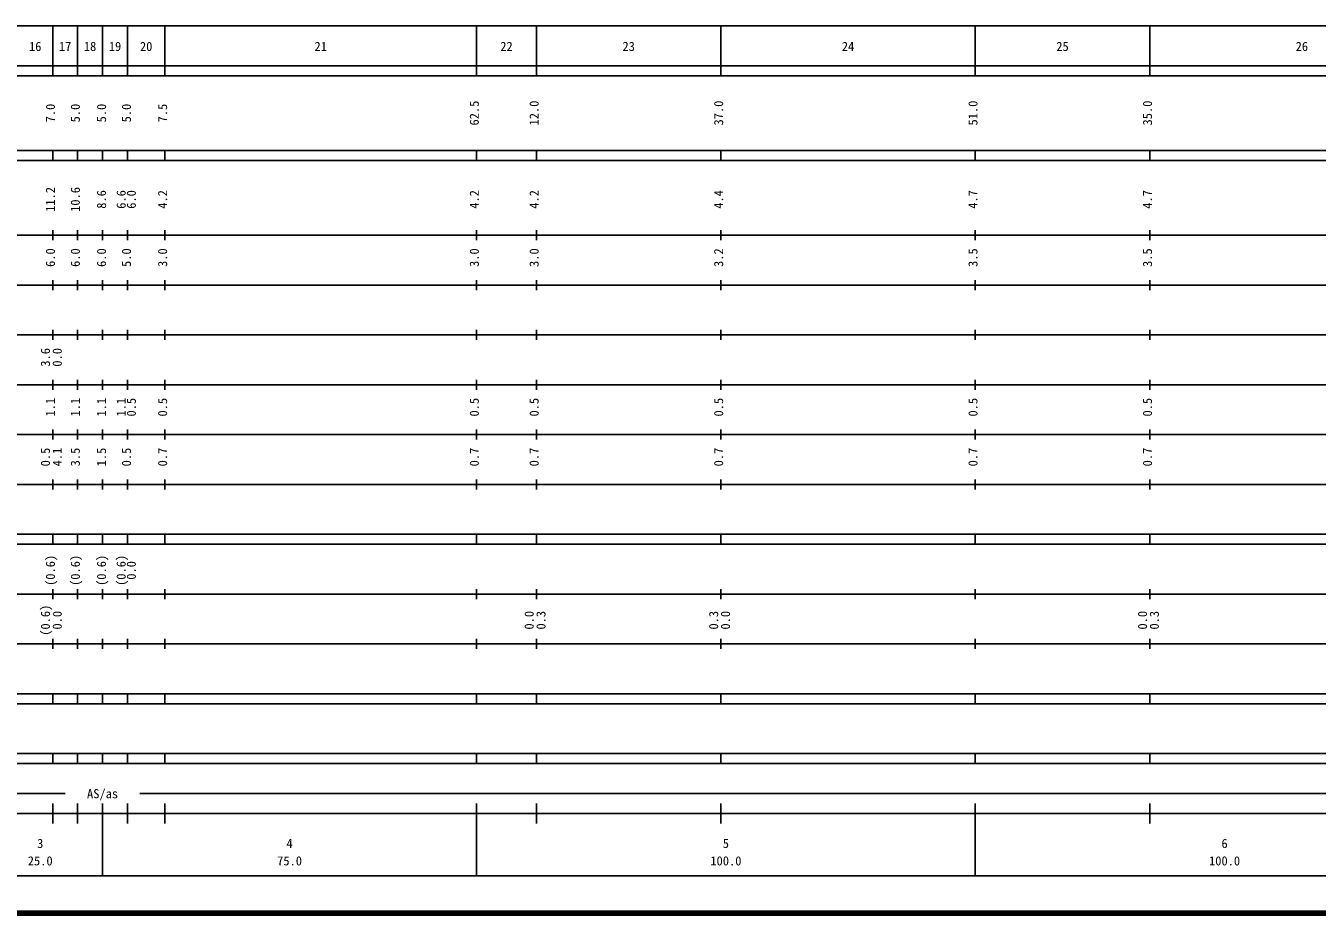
# Model space of a CAD drawing. Units: millimetres on the paper, enlarged 1000 times. Extents: x 40000 to 680000, y 20000 to 380000.
# Drawn here: x 277615 to 536568, y 20000 to 198000 of the extents above; entities that cross this region are included whole.
import ezdxf
from ezdxf.enums import TextEntityAlignment as Align

# ---------------------------------------------------------------- set-up
doc = ezdxf.new("R2010")
doc.units = ezdxf.units.MM
doc.header["$LTSCALE"] = 1000
doc.layers.add('M-TTL', color=2, linetype='Continuous', lineweight=140)
doc.layers.add('M-TTL-BAND', color=7, linetype='Continuous', lineweight=25)
doc.styles.add('ＭＳ ゴシック', font='')
doc.styles.get('ＭＳ ゴシック').set_extended_font_data('MS Gothic')

msp = doc.modelspace()

# ---------------------------------------------------------------- linework, layer by layer
at = {"layer": 'M-TTL'}
msp.add_line((40000, 20000), (680000, 20000), dxfattribs=at)
at = {"layer": 'M-TTL-BAND'}
for p, q in [((68000, 198000), (579000, 198000)), ((283000, 188000), (283000, 198000)), ((288000, 188000), (288000, 198000)), ((293000, 188000), (293000, 198000)), ((298000, 188000), (298000, 198000)), ((305500, 188000), (305500, 198000)), ((368000, 188000), (368000, 198000)), ((380000, 188000), (380000, 198000)), ((417000, 188000), (417000, 198000)), ((468000, 188000), (468000, 198000)), ((503000, 188000), (503000, 198000)), ((40000, 190000), (579000, 190000)), ((40000, 188000), (579000, 188000)), ((40000, 173000), (579000, 173000)), ((40000, 171000), (579000, 171000)), ((283000, 171000), (283000, 173000)), ((288000, 171000), (288000, 173000)), ((293000, 171000), (293000, 173000)), ((298000, 171000), (298000, 173000)), ((305500, 171000), (305500, 173000)), ((368000, 171000), (368000, 173000)), ((380000, 171000), (380000, 173000)), ((417000, 171000), (417000, 173000)), ((468000, 171000), (468000, 173000)), ((503000, 171000), (503000, 173000)), ((40000, 156000), (579000, 156000)), ((283000, 155000), (283000, 157000)), ((288000, 155000), (288000, 157000)), ((293000, 155000), (293000, 157000)), ((298000, 155000), (298000, 157000)), ((305500, 155000), (305500, 157000)), ((368000, 155000), (368000, 157000)), ((380000, 155000), (380000, 157000)), ((417000, 155000), (417000, 157000)), ((468000, 155000), (468000, 157000)), ((503000, 155000), (503000, 157000)), ((46000, 146000), (579000, 146000)), ((283000, 145000), (283000, 147000)), ((288000, 145000), (288000, 147000)), ((293000, 145000), (293000, 147000)), ((298000, 145000), (298000, 147000)), ((305500, 145000), (305500, 147000)), ((368000, 145000), (368000, 147000)), ((380000, 145000), (380000, 147000)), ((417000, 145000), (417000, 147000)), ((468000, 145000), (468000, 147000)), ((503000, 145000), (503000, 147000)), ((52000, 136000), (579000, 136000)), ((283000, 135000), (283000, 137000)), ((288000, 135000), (288000, 137000)), ((293000, 135000), (293000, 137000)), ((298000, 135000), (298000, 137000)), ((305500, 135000), (305500, 137000)), ((368000, 135000), (368000, 137000)), ((380000, 135000), (380000, 137000)), ((417000, 135000), (417000, 137000)), ((468000, 135000), (468000, 137000)), ((503000, 135000), (503000, 137000)), ((283000, 125000), (283000, 127000)), ((288000, 125000), (288000, 127000)), ((293000, 125000), (293000, 127000)), ((298000, 125000), (298000, 127000)), ((305500, 125000), (305500, 127000)), ((368000, 125000), (368000, 127000)), ((380000, 125000), (380000, 127000)), ((417000, 125000), (417000, 127000)), ((468000, 125000), (468000, 127000)), ((503000, 125000), (503000, 127000)), ((46000, 126000), (579000, 126000)), ((283000, 115000), (283000, 117000)), ((288000, 115000), (288000, 117000)), ((293000, 115000), (293000, 117000)), ((298000, 115000), (298000, 117000)), ((305500, 115000), (305500, 117000)), ((368000, 115000), (368000, 117000)), ((380000, 115000), (380000, 117000)), ((417000, 115000), (417000, 117000)), ((468000, 115000), (468000, 117000)), ((503000, 115000), (503000, 117000)), ((52000, 116000), (579000, 116000)), ((283000, 105000), (283000, 107000)), ((288000, 105000), (288000, 107000)), ((293000, 105000), (293000, 107000)), ((298000, 105000), (298000, 107000)), ((305500, 105000), (305500, 107000)), ((368000, 105000), (368000, 107000)), ((380000, 105000), (380000, 107000)), ((417000, 105000), (417000, 107000)), ((468000, 105000), (468000, 107000)), ((503000, 105000), (503000, 107000)), ((46000, 106000), (579000, 106000)), ((40000, 96000), (579000, 96000)), ((283000, 94000), (283000, 96000)), ((288000, 94000), (288000, 96000)), ((293000, 94000), (293000, 96000)), ((298000, 94000), (298000, 96000)), ((305500, 94000), (305500, 96000)), ((368000, 94000), (368000, 96000)), ((380000, 94000), (380000, 96000)), ((417000, 94000), (417000, 96000)), ((468000, 94000), (468000, 96000)), ((503000, 94000), (503000, 96000)), ((40000, 94000), (579000, 94000)), ((49000, 84000), (579000, 84000)), ((283000, 83000), (283000, 85000)), ((288000, 83000), (288000, 85000)), ((293000, 83000), (293000, 85000)), ((298000, 83000), (298000, 85000)), ((305500, 83000), (305500, 85000)), ((368000, 83000), (368000, 85000)), ((380000, 83000), (380000, 85000)), ((417000, 83000), (417000, 85000)), ((468000, 83000), (468000, 85000)), ((503000, 83000), (503000, 85000)), ((40000, 74000), (579000, 74000)), ((283000, 73000), (283000, 75000)), ((288000, 73000), (288000, 75000)), ((293000, 73000), (293000, 75000)), ((298000, 73000), (298000, 75000)), ((305500, 73000), (305500, 75000)), ((368000, 73000), (368000, 75000)), ((380000, 73000), (380000, 75000)), ((417000, 73000), (417000, 75000)), ((468000, 73000), (468000, 75000)), ((503000, 73000), (503000, 75000)), ((40000, 64000), (579000, 64000)), ((283000, 62000), (283000, 64000)), ((288000, 62000), (288000, 64000)), ((293000, 62000), (293000, 64000)), ((298000, 62000), (298000, 64000)), ((305500, 62000), (305500, 64000)), ((368000, 62000), (368000, 64000)), ((380000, 62000), (380000, 64000)), ((417000, 62000), (417000, 64000)), ((468000, 62000), (468000, 64000)), ((503000, 62000), (503000, 64000)), ((40000, 62000), (579000, 62000)), ((40000, 52000), (579000, 52000)), ((283000, 50000), (283000, 52000)), ((288000, 50000), (288000, 52000)), ((293000, 50000), (293000, 52000)), ((298000, 50000), (298000, 52000)), ((305500, 50000), (305500, 52000)), ((368000, 50000), (368000, 52000)), ((380000, 50000), (380000, 52000)), ((417000, 50000), (417000, 52000)), ((468000, 50000), (468000, 52000)), ((503000, 50000), (503000, 52000)), ((40000, 50000), (579000, 50000)), ((71000, 44000), (285500, 44000)), ((283000, 38000), (283000, 42000)), ((288000, 38000), (288000, 42000)), ((293000, 27500), (293000, 42000)), ((298000, 38000), (298000, 42000)), ((300500, 44000), (565000, 44000)), ((305500, 38000), (305500, 42000)), ((368000, 27500), (368000, 42000)), ((380000, 38000), (380000, 42000)), ((417000, 38000), (417000, 42000)), ((468000, 27500), (468000, 42000)), ((503000, 38000), (503000, 42000)), ((40000, 40000), (579000, 40000)), ((68000, 27500), (579000, 27500))]:
    msp.add_line(p, q, dxfattribs=at)

# ---------------------------------------------------------------- texts
at = {"layer": 'M-TTL-BAND', "style": 'ＭＳ ゴシック'}
for s, p in [('16', (279500, 192405)), ('17', (285500, 192405)), ('18', (290500, 192405)), ('19', (295500, 192405)), ('20', (301750, 192405)), ('21', (336750, 192405)), ('22', (374000, 192405)), ('23', (398500, 192405)), ('24', (442500, 192405)), ('25', (485500, 192405)), ('26', (533500, 192405)), ('AS/as', (293000, 42500)), ('3', (280500, 32523)), ('4', (330500, 32523)), ('5', (418000, 32523)), ('6', (518000, 32523)), ('25.0', (280500, 29033)), ('75.0', (330500, 29033)), ('100.0', (418000, 29033)), ('100.0', (518000, 29033))]:
    msp.add_text(s, height=1833, dxfattribs=at).set_placement(p, align=Align.BOTTOM_CENTER)
for s, p in [('7.0', (284000, 180500)), ('5.0', (289000, 180500)), ('5.0', (294250, 180500)), ('5.0', (299250, 180500)), ('7.5', (306500, 180500)), ('62.5', (369000, 180500)), ('12.0', (381000, 180500)), ('37.0', (418000, 180500)), ('51.0', (469000, 180500)), ('35.0', (504000, 180500)), ('11.2', (284000, 163174)), ('10.6', (289000, 163174)), ('8.6', (294250, 163174)), ('6.6', (298189, 163174)), ('6.0', (300227, 163174)), ('4.2', (306500, 163174)), ('4.2', (369000, 163174)), ('4.2', (381000, 163174)), ('4.4', (418000, 163174)), ('4.7', (469000, 163174)), ('4.7', (504000, 163174)), ('6.0', (284000, 151500)), ('6.0', (289000, 151500)), ('6.0', (294250, 151500)), ('5.0', (299250, 151500)), ('3.0', (306500, 151500)), ('3.0', (369000, 151500)), ('3.0', (381000, 151500)), ('3.2', (418000, 151500)), ('3.5', (469000, 151500)), ('3.5', (504000, 151500)), ('3.6', (283000, 131500)), ('0.0', (285370, 131500)), ('1.1', (284000, 121500)), ('1.1', (289000, 121500)), ('1.1', (294250, 121500)), ('1.1', (298189, 121500)), ('0.5', (300227, 121500)), ('0.5', (306500, 121500)), ('0.5', (369000, 121500)), ('0.5', (381000, 121500)), ('0.5', (418000, 121500)), ('0.5', (469000, 121500)), ('0.5', (504000, 121500)), ('0.5', (283000, 111500)), ('4.1', (285370, 111500)), ('3.5', (289000, 111500)), ('1.5', (294250, 111500)), ('0.5', (299250, 111500)), ('0.7', (306500, 111500)), ('0.7', (369000, 111500)), ('0.7', (381000, 111500)), ('0.7', (418000, 111500)), ('0.7', (469000, 111500)), ('0.7', (504000, 111500)), ('(0.6)', (284000, 88764)), ('(0.6)', (289000, 88764)), ('(0.6)', (294250, 88764)), ('(0.6)', (298189, 88764)), ('0.0', (300227, 88764)), ('(0.6)', (283000, 78764)), ('0.0', (285370, 78764)), ('0.0', (380000, 78764)), ('0.3', (382370, 78764)), ('0.3', (417000, 78764)), ('0.0', (419370, 78764)), ('0.0', (503000, 78764)), ('0.3', (505370, 78764))]:
    msp.add_text(s, height=1833, rotation=90, dxfattribs=at).set_placement(p, align=Align.BOTTOM_CENTER)

doc.saveas('drawing.dxf')
